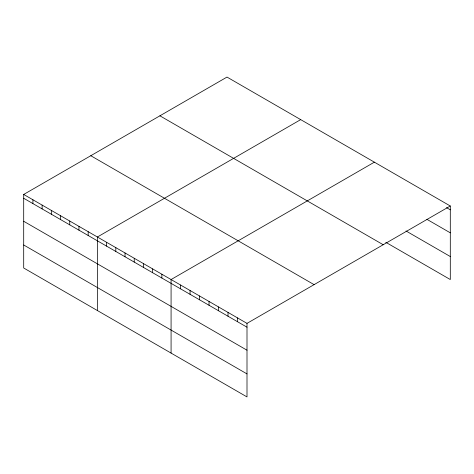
<?xml version="1.0" encoding="UTF-8"?>
<svg xmlns="http://www.w3.org/2000/svg" width="474" height="474" viewBox="0 0 474 474"><rect width="100%" height="100%" fill="white"/><g stroke="black" fill="none" stroke-linecap="round" stroke-linejoin="round"><path stroke-width="0.71" d="M450.3 206L226.999 77.078L23.7 194.453L23.7 268L247.001 396.922L247.001 323.375L450.3 206L450.3 279.547L385.765 242.285M300.688 119.626L97.389 237L97.389 310.541M374.377 162.167L171.078 279.542L171.078 353.089M446.502 207.63L450.3 209.822M426.89 219.314L450.3 232.829M406.011 230.968L450.3 256.535M159.91 115.816L383.211 244.738M90.789 155.721L314.09 284.643M23.7 194.453L247.001 323.375M23.7 198.274L247.001 327.196M23.7 221.281L247.001 350.203M23.7 244.987L247.001 373.909M237.51 317.894L237.51 321.716M228.024 312.419L228.024 316.235M218.532 306.939L218.532 310.754M209.04 301.458L209.04 305.28M199.548 295.977L199.548 299.799M190.062 290.503L190.062 294.318M180.57 285.022L180.57 288.838M161.871 274.227L161.871 278.042M152.658 268.906L152.658 272.728M143.444 263.585L143.444 267.407M134.237 258.271L134.237 262.086M125.023 252.95L125.023 256.772M115.81 247.635L115.81 251.451M106.603 242.315L106.603 246.136M88.176 231.679L88.176 235.501M78.968 226.365L78.968 230.18M69.755 221.044L69.755 224.86M60.548 215.723L60.548 219.545M51.334 210.409L51.334 214.224M42.121 205.088L42.121 208.91M32.913 199.773L32.913 203.589"/></g></svg>
